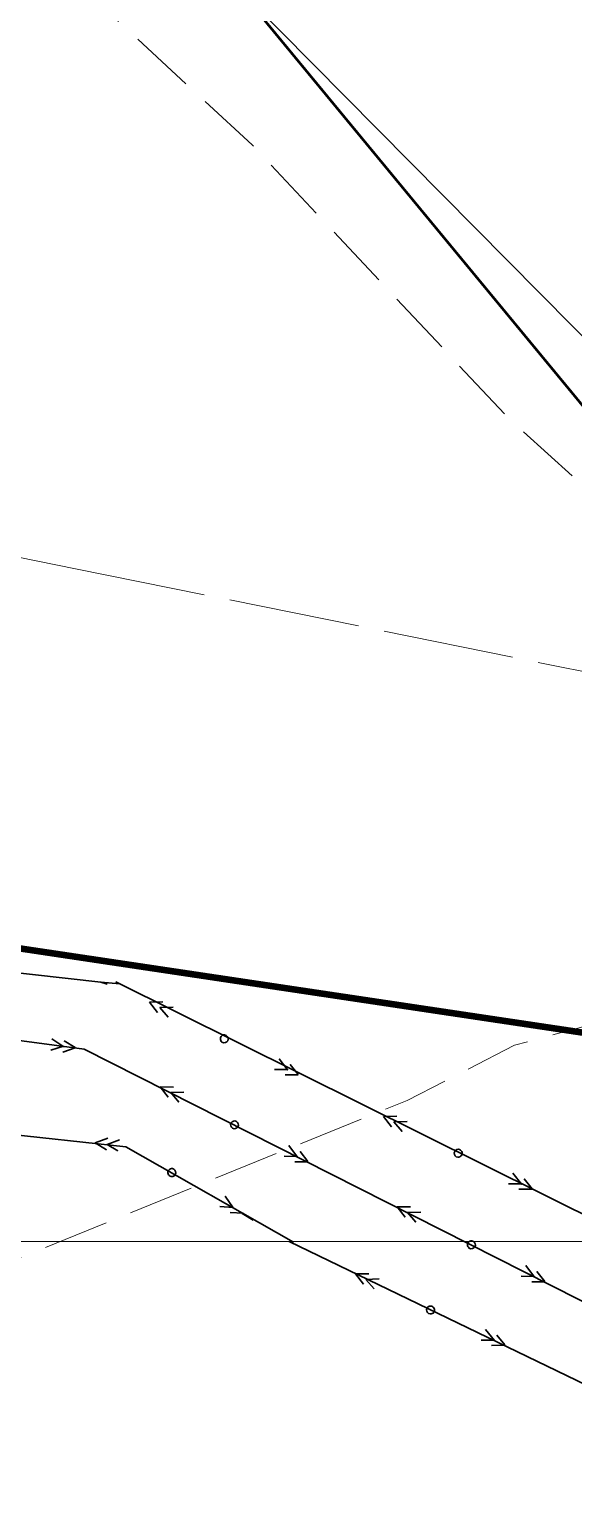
# Model space of a CAD drawing. Header units: millimetres. Extents: x 519 to 9564855, y -810 to 5021775.
# Drawn here: x 9529505 to 9529920, y 4994809 to 4995925 of the extents above; entities that cross this region are included whole.
import ezdxf

# ---------------------------------------------------------------- set-up
doc = ezdxf.new("R2010")
doc.units = ezdxf.units.MM
doc.header["$LTSCALE"] = 2
doc.header["$MEASUREMENT"] = 0
doc.linetypes.add('92051501$0$GROUND1', pattern=[60, 50, -10])
doc.linetypes.add('92051501$0$GROUND2', pattern=[35, 25, -10])
for name, color, linetype in [('AL_PIP_CRUDE OIL', 210, 'Continuous'), ('GRID_PULKOVO', 7, 'Continuous'), ('OilColl&Flowlines', 3, 'Continuous'), ('ROAD_FIELD', 255, '92051501$0$GROUND2')]:
    doc.layers.add(name, color=color, linetype=linetype)
for name, color, linetype, lineweight in [('PPLINE_GAS', 4, 'GAS_LINE', 30), ('Электро', 1, 'Continuous', 30), ('Электроснаб', 1, 'Continuous', 18), ('Электроснабжене', 1, 'Continuous', 18)]:
    doc.layers.add(name, color=color, linetype=linetype, lineweight=lineweight)
doc.styles.add('92051501$0$STANDARD', font='simplex.shx')
doc.linetypes.add('GAS_LINE', pattern='A,0.5,-0.2,["G",92051501$0$STANDARD,S=0.1,R=0,X=-0.1,Y=-0.05],-0.05', length=0.75)

msp = doc.modelspace()

# ---------------------------------------------------------------- linework, layer by layer
at = {"layer": 'AL_PIP_CRUDE OIL', "lineweight": 60, "const_width": 5}
msp.add_lwpolyline([(9523408.96955, 5008589.07215), (9522866.96955, 5008436.07215), (9522326.96955, 5007087.07215), (9522313.96594, 5006750.08943), (9522363.50455, 5006330.19015), (9523532.73502, 5003851.53167), (9523509.9659, 5003501.17422), (9523544.63322, 5003488.85485), (9523203.95221, 5002551.92724), (9523207.94138, 5002504.46778), (9521587.24018, 4997999.63007), (9523708.12981, 4995731.08727), (9526814.15531, 4995451.17542), (9528489.4409, 4995215.37355), (9528594.43514, 4995358.95224), (9530593.64001, 4995059.64331), (9530879.24426, 4994914.43479), (9530977.35799, 4994842.68501), (9531002.94658, 4994841.81396), (9531002.94658, 4994841.81396), (9531002.94648, 4994841.81391)], dxfattribs=at)
at = {"layer": 'GRID_PULKOVO', "lineweight": 0}
msp.add_line((9519000, 4995000), (9533000, 4995000), dxfattribs=at)
at = {"layer": 'OilColl&Flowlines', "lineweight": 0, "const_width": 2}
for points in [[(9530806.837, 4995523.255), (9530339.037, 4995528.055), (9530144.337, 4995536.055), (9530050.037, 4995550.355), (9529994.137, 4995575.755), (9529937.937, 4995624.755), (9529375.237, 4996306.955), (9528765.35976, 4997356.77311), (9528762.737, 4997359.155), (9528761.337, 4997358.355), (9528740.537, 4997345.955), (9528751.237, 4997325.455)], [(9530806.837, 4995523.255), (9530339.037, 4995528.055), (9530144.337, 4995536.055), (9530050.037, 4995550.355), (9529994.137, 4995575.755), (9529937.937, 4995624.755), (9529375.237, 4996306.955), (9528770.50245, 4997347.9207)]]:
    msp.add_lwpolyline(points, dxfattribs=at)
at = {"layer": 'PPLINE_GAS', "lineweight": 0, "ltscale": 25}
msp.add_line((9529508.12, 4996114.5), (9530009.62, 4995607.15), dxfattribs=at)
at = {"layer": 'ROAD_FIELD', "lineweight": 0, "flags": 128}
for points in [[(9525235.764, 4999937.663), (9525214.39793, 4999829.87718), (9525321.24899, 4999667.56701), (9525352.23578, 4999589.6154), (9525343.68774, 4999507.39244), (9525314.86562, 4999410.99821), (9525458.57511, 4999034.13591), (9525576.409, 4998966.23), (9526584.332, 4998370.48), (9527466.568, 4997825.709), (9528210.595, 4997352.658), (9528869.07269, 4996898.17941), (9528972.75783, 4996662.28052), (9529123.69984, 4996420.82557), (9529215.75408, 4996285.60314), (9529485.58681, 4996011.89516), (9529675.24078, 4995836.771), (9529872.299, 4995626.546), (9529974.57266, 4995534.13463), (9530170.987, 4995478.846), (9530259.524, 4995458.31), (9530549.231, 4995452.531), (9530549.231, 4995452.531), (9530549.231, 4995452.531), (9530549.231, 4995452.531)], [(9530708.781, 4995236.2), (9530601.91814, 4995195.03657), (9530358.53028, 4995167.61326), (9530259.50487, 4995190.26731), (9530011.3448, 4995186.69033), (9529875.33393, 4995149.72851), (9529793.333, 4995107.674), (9529276.15022, 4994897.22723), (9529177.141, 4994860.043), (9528891.45638, 4994735.36839)]]:
    msp.add_lwpolyline(points, dxfattribs=at)
at = {"layer": 'ROAD_FIELD', "linetype": '92051501$0$GROUND1', "lineweight": 0}
msp.add_lwpolyline([(9528141.037, 4997533.455), (9528157.237, 4997016.555), (9528167.837, 4996637.255), (9528194.237, 4995623.855), (9528179.537, 4995423.155), (9528144.137, 4995197.755), (9528175.637, 4995235.355), (9528263.037, 4995273.855), (9528445.537, 4995407.855), (9528674.437, 4995530.655), (9528943.637, 4995664.755), (9528969.437, 4995666.755), (9529352.937, 4995551.255), (9529540.57899, 4995513.34668), (9529950.237, 4995430.355), (9530122.90704, 4995390.99497), (9530268.337, 4995442.655), (9530387.95842, 4995455.74803)], dxfattribs=at)
at = {"layer": 'Электро'}
for p, q in [((9523675.71145, 4995866.21379), (9529559.83969, 4995197.83227)), ((9529578.83595, 4995072.17117), (9523696.51523, 4995720.48046)), ((9529559.83969, 4995197.83227), (9529574.31835, 4995196.53647)), ((9529559.83969, 4995197.83227), (9529564.6224, 4995196.25585)), ((9529571.22037, 4995198.07735), (9530128.52536, 4994920.88561)), ((9529607.06556, 4995182.80151), (9529596.9094, 4995182.73685)), ((9529596.9094, 4995182.73685), (9529603.17024, 4995174.88017)), ((9529604.95096, 4995178.50136), (9529614.99195, 4995178.90371)), ((9529611.20793, 4995171.20869), (9529604.95096, 4995178.50136)), ((9529531.40632, 4995148.97392), (9529521.83879, 4995145.90993)), ((9529531.62358, 4995148.69091), (9529522.49149, 4995154.72752)), ((9529540.16355, 4995147.82007), (9529530.81329, 4995144.47307)), ((9529540.19649, 4995148.07012), (9529531.9664, 4995153.22472)), ((9530106.14254, 4994863.57398), (9529547.11914, 4995146.8866)), ((9529702.44362, 4995130.84042), (9529695.72595, 4995139.48384)), ((9529702.32844, 4995131.17811), (9529692.28357, 4995131.33977)), ((9529710.25483, 4995127.28031), (9529700.32514, 4995127.10428)), ((9529710.36613, 4995127.50664), (9529704.22045, 4995135.02562)), ((9529615.3238, 4995117.90975), (9529605.16786, 4995118.00293)), ((9529605.16786, 4995118.00293), (9529611.30584, 4995110.04991)), ((9529613.14262, 4995113.64298), (9529623.18865, 4995113.88924)), ((9529619.2855, 4995106.25396), (9529613.14262, 4995113.64298)), ((9529785.41175, 4995095.54651), (9529775.25559, 4995095.48185)), ((9529775.25559, 4995095.48185), (9529781.51644, 4995087.62517)), ((9529783.29715, 4995091.24636), (9529793.33814, 4995091.64871)), ((9529789.55412, 4995083.95369), (9529783.29715, 4995091.24636)), ((9529565.2067, 4995078.76146), (9529555.63501, 4995075.36523)), ((9529555.63501, 4995075.36523), (9529564.12868, 4995070.00024)), ((9529564.62149, 4995074.00537), (9529573.97351, 4995077.68275)), ((9529572.92629, 4995069.17185), (9529564.62149, 4995074.00537)), ((9529706.77857, 4994999.51842), (9529578.83595, 4995072.17117)), ((9529709.8828, 4995064.47266), (9529703.30028, 4995073.21944)), ((9529709.77289, 4995064.8121), (9529699.73174, 4995065.12984)), ((9529717.63775, 4995060.79159), (9529707.70651, 4995060.76989)), ((9529717.75254, 4995061.01615), (9529711.72447, 4995068.62974)), ((9529880.78981, 4995043.58542), (9529874.07215, 4995052.22884)), ((9529888.71232, 4995040.25164), (9529882.56665, 4995047.77062)), ((9529880.67464, 4995043.92311), (9529870.62976, 4995044.08477)), ((9529888.60102, 4995040.02531), (9529878.67133, 4995039.84928)), ((9529660.64849, 4995025.99727), (9529650.63685, 4995026.82965)), ((9529660.74084, 4995025.65264), (9529654.61564, 4995034.72555)), ((9529785.80683, 4995026.45524), (9529791.94481, 4995018.50222)), ((9529795.96277, 4995026.36206), (9529785.80683, 4995026.45524)), ((9529668.29676, 4995021.57863), (9529658.37749, 4995022.06638)), ((9529675.89827, 4995016.26616), (9529667.66207, 4995021.41099)), ((9529793.78159, 4995022.09529), (9529803.82763, 4995022.34155)), ((9529799.92447, 4995014.70627), (9529793.78159, 4995022.09529)), ((9530080.16053, 4994817.79134), (9529703.4356, 4995000.03183)), ((9529890.52177, 4994972.92497), (9529883.93925, 4994981.67175)), ((9529764.06123, 4994975.47434), (9529753.90611, 4994975.31512)), ((9529753.90611, 4994975.31512), (9529760.23983, 4994967.51707)), ((9529761.98675, 4994971.15468), (9529772.02357, 4994971.6505)), ((9529768.31135, 4994963.92059), (9529761.98675, 4994971.15468)), ((9529890.41186, 4994973.26441), (9529880.37071, 4994973.58215)), ((9529898.27672, 4994969.2439), (9529888.34549, 4994969.2222)), ((9529898.39151, 4994969.46846), (9529892.36344, 4994977.08205)), ((9529859.8006, 4994924.74007), (9529849.75465, 4994924.8082)), ((9529859.91891, 4994924.40347), (9529853.12107, 4994932.98397)), ((9529867.87211, 4994921.14358), (9529861.65671, 4994928.60502)), ((9529867.76293, 4994920.91623), (9529857.8353, 4994920.64776))]:
    msp.add_line(p, q, dxfattribs=at)
at = {"layer": 'Электро', "ltscale": 25}
for p, q in [((9529547.11914, 4995146.8866), (9526913.03059, 4995489.95549)), ((9530106.14254, 4994863.57398), (9529547.11914, 4995146.8866))]:
    msp.add_line(p, q, dxfattribs=at)
at = {"layer": 'Электро'}
for centre, start, end in [((9529653.95331, 4995154.65245), 84.41080704, 264.41080704), ((9529653.95331, 4995154.65245), 264.41080704, 84.41080704), ((9529661.76842, 4995089.03541), 83.52032999, 263.52032999), ((9529661.76842, 4995089.03541), 263.52032999, 83.52032999), ((9529832.29951, 4995067.39745), 84.41079761, 264.41079761), ((9529832.29951, 4995067.39745), 264.41079761, 84.41079761), ((9529613.94972, 4995052.65103), 80.58010557, 260.58010567), ((9529613.94972, 4995052.65103), 260.58010567, 80.58010557), ((9529842.40739, 4994997.48772), 83.52031903, 263.52031924), ((9529842.40739, 4994997.48772), 263.52031924, 83.52031903), ((9529811.20902, 4994947.76302), 84.9442324, 264.94423229), ((9529811.20902, 4994947.76302), 264.94423229, 84.9442324)]:
    msp.add_arc(centre, 3, start, end, dxfattribs=at)
at = {"layer": 'Электроснаб', "color": 1, "lineweight": 0}
for p, q in [((9523675.71145, 4995866.21379), (9529559.83969, 4995197.83227)), ((9529578.83595, 4995072.17117), (9523696.51523, 4995720.48046)), ((9529559.83969, 4995197.83227), (9529574.31835, 4995196.53647)), ((9529559.83969, 4995197.83227), (9529564.6224, 4995196.25585)), ((9529571.22037, 4995198.07735), (9530128.52536, 4994920.88561)), ((9529607.06556, 4995182.80151), (9529596.9094, 4995182.73685)), ((9529596.9094, 4995182.73685), (9529603.17024, 4995174.88017)), ((9529604.95096, 4995178.50136), (9529614.99195, 4995178.90371)), ((9529611.20793, 4995171.20869), (9529604.95096, 4995178.50136)), ((9529531.40632, 4995148.97392), (9529521.83879, 4995145.90993)), ((9529531.62358, 4995148.69091), (9529522.49149, 4995154.72752)), ((9529540.16355, 4995147.82007), (9529530.81329, 4995144.47307)), ((9529540.19649, 4995148.07012), (9529531.9664, 4995153.22472)), ((9530106.14254, 4994863.57398), (9529547.11914, 4995146.8866)), ((9529702.44362, 4995130.84042), (9529695.72595, 4995139.48384)), ((9529702.32844, 4995131.17811), (9529692.28357, 4995131.33977)), ((9529710.25483, 4995127.28031), (9529700.32514, 4995127.10428)), ((9529710.36613, 4995127.50664), (9529704.22045, 4995135.02562)), ((9529615.3238, 4995117.90975), (9529605.16786, 4995118.00293)), ((9529605.16786, 4995118.00293), (9529611.30584, 4995110.04991)), ((9529613.14262, 4995113.64298), (9529623.18865, 4995113.88924)), ((9529619.2855, 4995106.25396), (9529613.14262, 4995113.64298)), ((9529785.41175, 4995095.54651), (9529775.25559, 4995095.48185)), ((9529775.25559, 4995095.48185), (9529781.51644, 4995087.62517)), ((9529783.29715, 4995091.24636), (9529793.33814, 4995091.64871)), ((9529789.55412, 4995083.95369), (9529783.29715, 4995091.24636)), ((9529565.2067, 4995078.76146), (9529555.63501, 4995075.36523)), ((9529555.63501, 4995075.36523), (9529564.12868, 4995070.00024)), ((9529564.62149, 4995074.00537), (9529573.97351, 4995077.68275)), ((9529572.92629, 4995069.17185), (9529564.62149, 4995074.00537)), ((9529706.77857, 4994999.51842), (9529578.83595, 4995072.17117)), ((9529709.8828, 4995064.47266), (9529703.30028, 4995073.21944)), ((9529709.77289, 4995064.8121), (9529699.73174, 4995065.12984)), ((9529717.63775, 4995060.79159), (9529707.70651, 4995060.76989)), ((9529717.75254, 4995061.01615), (9529711.72447, 4995068.62974)), ((9529880.78981, 4995043.58542), (9529874.07215, 4995052.22884)), ((9529888.71232, 4995040.25164), (9529882.56665, 4995047.77062)), ((9529880.67464, 4995043.92311), (9529870.62976, 4995044.08477)), ((9529888.60102, 4995040.02531), (9529878.67133, 4995039.84928)), ((9529660.64849, 4995025.99727), (9529650.63685, 4995026.82965)), ((9529660.74084, 4995025.65264), (9529654.61564, 4995034.72555)), ((9529785.80683, 4995026.45524), (9529791.94481, 4995018.50222)), ((9529795.96277, 4995026.36206), (9529785.80683, 4995026.45524)), ((9529668.29676, 4995021.57863), (9529658.37749, 4995022.06638)), ((9529675.89827, 4995016.26616), (9529667.66207, 4995021.41099)), ((9529793.78159, 4995022.09529), (9529803.82763, 4995022.34155)), ((9529799.92447, 4995014.70627), (9529793.78159, 4995022.09529)), ((9530080.16053, 4994817.79134), (9529703.4356, 4995000.03183)), ((9529890.52177, 4994972.92497), (9529883.93925, 4994981.67175)), ((9529764.06123, 4994975.47434), (9529753.90611, 4994975.31512)), ((9529753.90611, 4994975.31512), (9529760.23983, 4994967.51707)), ((9529761.98675, 4994971.15468), (9529772.02357, 4994971.6505)), ((9529768.31135, 4994963.92059), (9529761.98675, 4994971.15468)), ((9529890.41186, 4994973.26441), (9529880.37071, 4994973.58215)), ((9529898.27672, 4994969.2439), (9529888.34549, 4994969.2222)), ((9529898.39151, 4994969.46846), (9529892.36344, 4994977.08205)), ((9529859.8006, 4994924.74007), (9529849.75465, 4994924.8082)), ((9529859.91891, 4994924.40347), (9529853.12107, 4994932.98397)), ((9529867.87211, 4994921.14358), (9529861.65671, 4994928.60502)), ((9529867.76293, 4994920.91623), (9529857.8353, 4994920.64776))]:
    msp.add_line(p, q, dxfattribs=at)
at = {"layer": 'Электроснаб', "color": 1, "lineweight": 0, "ltscale": 25}
for p, q in [((9529547.11914, 4995146.8866), (9526913.03059, 4995489.95549)), ((9530106.14254, 4994863.57398), (9529547.11914, 4995146.8866))]:
    msp.add_line(p, q, dxfattribs=at)
at = {"layer": 'Электроснаб', "color": 1, "lineweight": 0}
for centre, start, end in [((9529653.95331, 4995154.65245), 84.41080704, 264.41080704), ((9529653.95331, 4995154.65245), 264.41080704, 84.41080704), ((9529661.76842, 4995089.03541), 83.52032999, 263.52032999), ((9529661.76842, 4995089.03541), 263.52032999, 83.52032999), ((9529832.29951, 4995067.39745), 84.41079761, 264.41079761), ((9529832.29951, 4995067.39745), 264.41079761, 84.41079761), ((9529613.94972, 4995052.65103), 80.58010557, 260.58010567), ((9529613.94972, 4995052.65103), 260.58010567, 80.58010557), ((9529842.40739, 4994997.48772), 83.52031903, 263.52031924), ((9529842.40739, 4994997.48772), 263.52031924, 83.52031903), ((9529811.20902, 4994947.76302), 84.9442324, 264.94423229), ((9529811.20902, 4994947.76302), 264.94423229, 84.9442324)]:
    msp.add_arc(centre, 3, start, end, dxfattribs=at)
at = {"layer": 'Электроснабжене', "color": 1, "lineweight": 0}
for p, q in [((9523675.71145, 4995866.21379), (9529559.83969, 4995197.83227)), ((9529578.83595, 4995072.17117), (9523696.51523, 4995720.48046)), ((9529559.83969, 4995197.83227), (9529574.31835, 4995196.53647)), ((9529559.83969, 4995197.83227), (9529564.6224, 4995196.25585)), ((9529571.22037, 4995198.07735), (9530128.52536, 4994920.88561)), ((9529607.06556, 4995182.80151), (9529596.9094, 4995182.73685)), ((9529596.9094, 4995182.73685), (9529603.17024, 4995174.88017)), ((9529604.95096, 4995178.50136), (9529614.99195, 4995178.90371)), ((9529611.20793, 4995171.20869), (9529604.95096, 4995178.50136)), ((9529531.40632, 4995148.97392), (9529521.83879, 4995145.90993)), ((9529531.62358, 4995148.69091), (9529522.49149, 4995154.72752)), ((9529540.16355, 4995147.82007), (9529530.81329, 4995144.47307)), ((9529540.19649, 4995148.07012), (9529531.9664, 4995153.22472)), ((9530106.14254, 4994863.57398), (9529547.11914, 4995146.8866)), ((9529702.44362, 4995130.84042), (9529695.72595, 4995139.48384)), ((9529702.32844, 4995131.17811), (9529692.28357, 4995131.33977)), ((9529710.25483, 4995127.28031), (9529700.32514, 4995127.10428)), ((9529710.36613, 4995127.50664), (9529704.22045, 4995135.02562)), ((9529615.3238, 4995117.90975), (9529605.16786, 4995118.00293)), ((9529605.16786, 4995118.00293), (9529611.30584, 4995110.04991)), ((9529613.14262, 4995113.64298), (9529623.18865, 4995113.88924)), ((9529619.2855, 4995106.25396), (9529613.14262, 4995113.64298)), ((9529785.41175, 4995095.54651), (9529775.25559, 4995095.48185)), ((9529775.25559, 4995095.48185), (9529781.51644, 4995087.62517)), ((9529783.29715, 4995091.24636), (9529793.33814, 4995091.64871)), ((9529789.55412, 4995083.95369), (9529783.29715, 4995091.24636)), ((9529565.2067, 4995078.76146), (9529555.63501, 4995075.36523)), ((9529555.63501, 4995075.36523), (9529564.12868, 4995070.00024)), ((9529564.62149, 4995074.00537), (9529573.97351, 4995077.68275)), ((9529572.92629, 4995069.17185), (9529564.62149, 4995074.00537)), ((9529706.77857, 4994999.51842), (9529578.83595, 4995072.17117)), ((9529709.8828, 4995064.47266), (9529703.30028, 4995073.21944)), ((9529709.77289, 4995064.8121), (9529699.73174, 4995065.12984)), ((9529717.63775, 4995060.79159), (9529707.70651, 4995060.76989)), ((9529717.75254, 4995061.01615), (9529711.72447, 4995068.62974)), ((9529880.78981, 4995043.58542), (9529874.07215, 4995052.22884)), ((9529888.71232, 4995040.25164), (9529882.56665, 4995047.77062)), ((9529880.67464, 4995043.92311), (9529870.62976, 4995044.08477)), ((9529888.60102, 4995040.02531), (9529878.67133, 4995039.84928)), ((9529660.64849, 4995025.99727), (9529650.63685, 4995026.82965)), ((9529660.74084, 4995025.65264), (9529654.61564, 4995034.72555)), ((9529785.80683, 4995026.45524), (9529791.94481, 4995018.50222)), ((9529795.96277, 4995026.36206), (9529785.80683, 4995026.45524)), ((9529668.29676, 4995021.57863), (9529658.37749, 4995022.06638)), ((9529675.89827, 4995016.26616), (9529667.66207, 4995021.41099)), ((9529793.78159, 4995022.09529), (9529803.82763, 4995022.34155)), ((9529799.92447, 4995014.70627), (9529793.78159, 4995022.09529)), ((9530080.16053, 4994817.79134), (9529703.4356, 4995000.03183)), ((9529890.52177, 4994972.92497), (9529883.93925, 4994981.67175)), ((9529764.06123, 4994975.47434), (9529753.90611, 4994975.31512)), ((9529753.90611, 4994975.31512), (9529760.23983, 4994967.51707)), ((9529761.98675, 4994971.15468), (9529772.02357, 4994971.6505)), ((9529768.31135, 4994963.92059), (9529761.98675, 4994971.15468)), ((9529890.41186, 4994973.26441), (9529880.37071, 4994973.58215)), ((9529898.27672, 4994969.2439), (9529888.34549, 4994969.2222)), ((9529898.39151, 4994969.46846), (9529892.36344, 4994977.08205)), ((9529859.8006, 4994924.74007), (9529849.75465, 4994924.8082)), ((9529859.91891, 4994924.40347), (9529853.12107, 4994932.98397)), ((9529867.87211, 4994921.14358), (9529861.65671, 4994928.60502)), ((9529867.76293, 4994920.91623), (9529857.8353, 4994920.64776))]:
    msp.add_line(p, q, dxfattribs=at)
at = {"layer": 'Электроснабжене', "color": 1, "lineweight": 0, "ltscale": 25}
for p, q in [((9529547.11914, 4995146.8866), (9526913.03059, 4995489.95549)), ((9530106.14254, 4994863.57398), (9529547.11914, 4995146.8866))]:
    msp.add_line(p, q, dxfattribs=at)
at = {"layer": 'Электроснабжене', "color": 1, "lineweight": 0}
for centre, start, end in [((9529653.95331, 4995154.65245), 84.41080704, 264.41080704), ((9529653.95331, 4995154.65245), 264.41080704, 84.41080704), ((9529661.76842, 4995089.03541), 83.52032999, 263.52032999), ((9529661.76842, 4995089.03541), 263.52032999, 83.52032999), ((9529832.29951, 4995067.39745), 84.41079761, 264.41079761), ((9529832.29951, 4995067.39745), 264.41079761, 84.41079761), ((9529613.94972, 4995052.65103), 80.58010557, 260.58010567), ((9529613.94972, 4995052.65103), 260.58010567, 80.58010557), ((9529842.40739, 4994997.48772), 83.52031903, 263.52031924), ((9529842.40739, 4994997.48772), 263.52031924, 83.52031903), ((9529811.20902, 4994947.76302), 84.9442324, 264.94423229), ((9529811.20902, 4994947.76302), 264.94423229, 84.9442324)]:
    msp.add_arc(centre, 3, start, end, dxfattribs=at)

doc.saveas('drawing.dxf')
